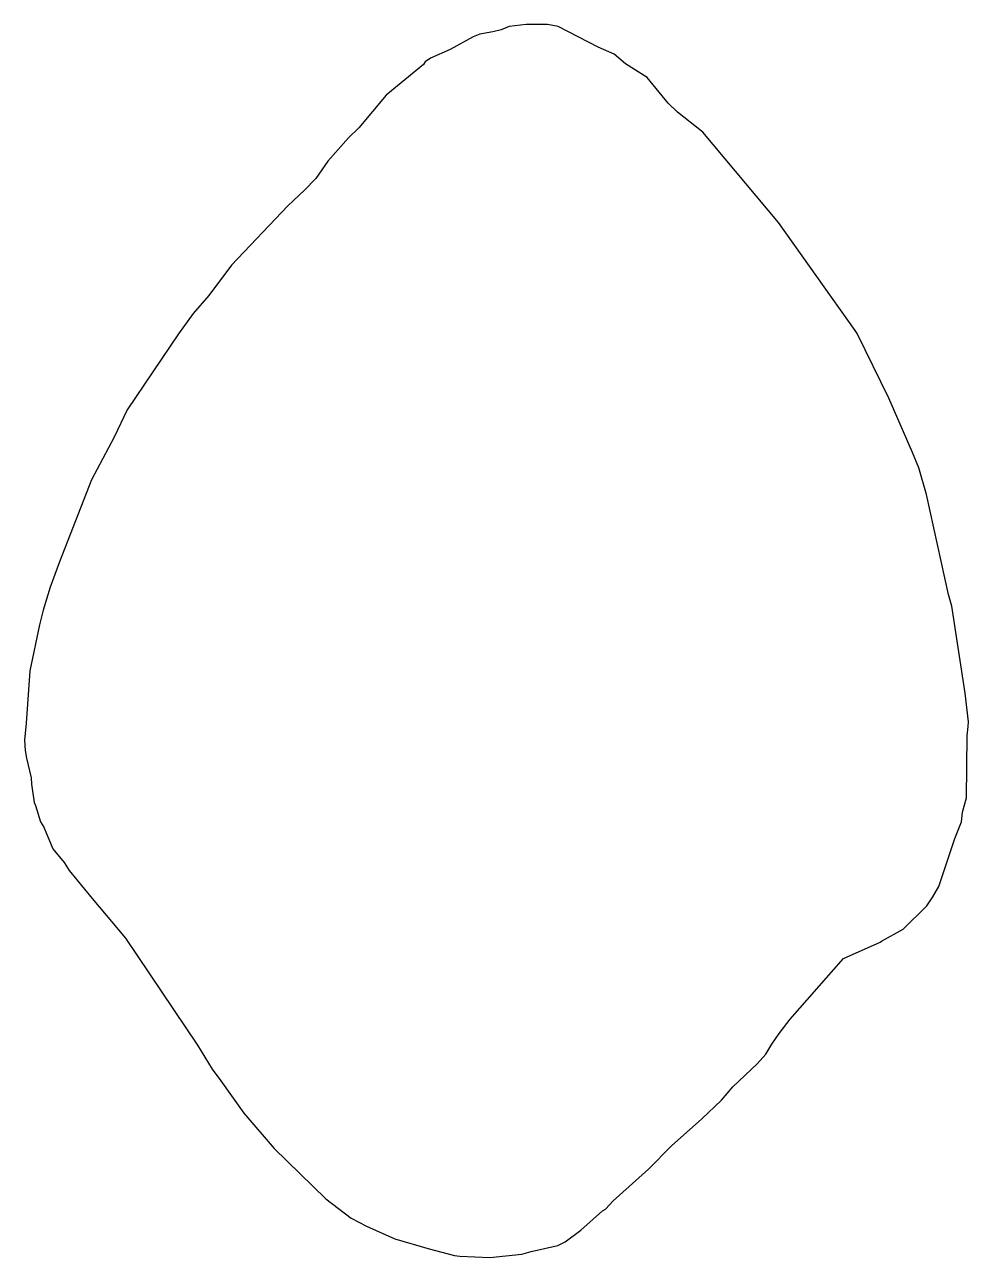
# Model space of a CAD drawing. Extents: x 73.5 to 98.2, y 94 to 126.2.
import ezdxf

# ---------------------------------------------------------------- set-up
doc = ezdxf.new("R2010")
doc.units = 0
doc.layers.add('34_102000', color=7, linetype='CONTINUOUS')

msp = doc.modelspace()

# ---------------------------------------------------------------- linework, layer by layer
at = {"layer": '34_102000', "color": 5}
msp.add_lwpolyline([(73.787, 105.854), (73.82401, 105.77901), (73.955, 105.34901), (74.04301, 105.21101), (74.277, 104.647), (74.57201, 104.286), (74.708, 104.077), (75.30801, 103.343), (76.18, 102.30701), (78.062, 99.51), (78.44601, 98.882), (78.672, 98.576), (79.272, 97.731), (80.067, 96.80501), (81.41901, 95.49001), (82.08, 94.97601), (82.485, 94.77), (83.22501, 94.439), (84.119, 94.177), (84.785, 94.00301), (84.92001, 93.99001), (85.71001, 93.955), (86.541, 94.035), (86.789, 94.107), (87.483, 94.26701), (87.675, 94.357), (88.09, 94.66901), (88.65301, 95.17101), (88.733, 95.219), (88.93001, 95.436), (89.858, 96.258), (90.46201, 96.869), (91.25101, 97.58), (91.76701, 98.066), (92.065, 98.412), (92.7, 99.01501), (92.925, 99.26701), (93.082, 99.53101), (93.27701, 99.813), (93.564, 100.186), (94.95801, 101.77), (95.91601, 102.19801), (95.94601, 102.22501), (96.51701, 102.538), (97.135, 103.15601), (97.29201, 103.39001), (97.45, 103.661), (97.872, 104.914), (98.04, 105.35201), (98.07001, 105.60001), (98.172, 105.981), (98.187, 107.60101), (98.217, 107.84601), (98.22101, 107.969), (98.13901, 108.72001), (97.79201, 110.993), (97.703, 111.297), (97.131, 113.91), (96.923, 114.607), (96.759, 115.01201), (96.145, 116.43101), (95.311, 118.12901), (95.26501, 118.203), (93.25401, 121.02901), (91.274, 123.38901), (90.619, 123.91301), (90.371, 124.15201), (89.82001, 124.82201), (89.25401, 125.18101), (88.955, 125.43501), (88.54201, 125.61301), (87.495, 126.16), (87.219, 126.20601), (86.659, 126.20601), (86.214, 126.15501), (86.00401, 126.06901), (85.788, 126.01401), (85.44601, 125.954), (85.26801, 125.88801), (84.67001, 125.56001), (84.158, 125.33201), (84.019, 125.232), (83.97, 125.16501), (82.997, 124.35901), (82.283, 123.50301), (82.01501, 123.244), (81.471, 122.632), (81.15601, 122.17801), (80.856, 121.87301), (80.428, 121.466), (78.954, 119.91701), (78.361, 119.12), (77.95, 118.647), (77.568, 118.121), (76.221, 116.12801), (75.882, 115.412), (75.29301, 114.3), (74.44901, 112.148), (74.205, 111.493), (74.025, 110.88901), (73.93201, 110.50001), (73.673, 109.297), (73.58401, 107.93101), (73.542, 107.48401), (73.553, 107.21201), (73.591, 107.01301), (73.71101, 106.50101), (73.722, 106.33601), (73.787, 105.854)], dxfattribs=at)

doc.saveas('drawing.dxf')
